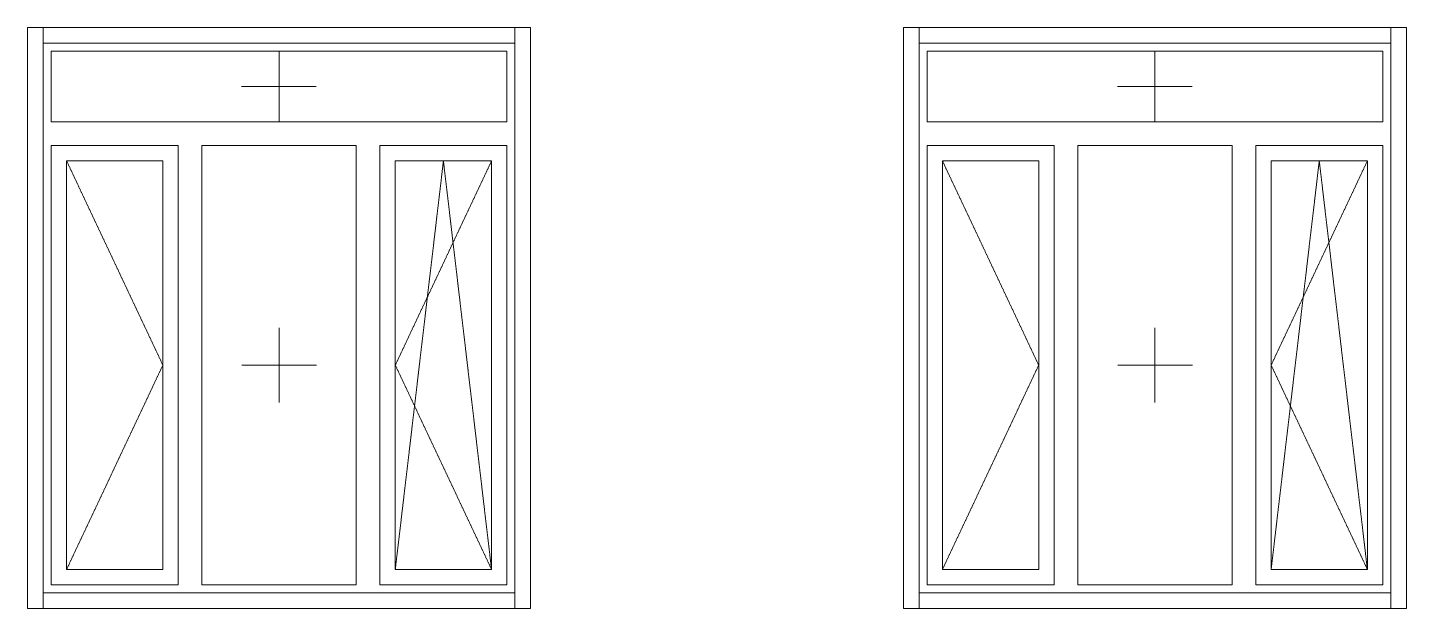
# Model space of a CAD drawing. Header units: millimetres. Extents: x -515342 to 330399, y -224905 to 507333.
# Drawn here: x 316536 to 320949, y 9578 to 11438 of the extents above; entities that cross this region are included whole.
import ezdxf

# ---------------------------------------------------------------- set-up
doc = ezdxf.new("R2010")
doc.units = ezdxf.units.MM
doc.linetypes.add('ASVP_Штриховая_ш2 п1', pattern=[3, 2, -1])
doc.layers.get('0').update_dxf_attribs({"lineweight": 0})
for name, color, linetype, lineweight in [('Витраж', 7, 'Continuous', 0), ('Окна', 7, 'Continuous', 0), ('Окна открывание', 7, 'Continuous', 0)]:
    doc.layers.add(name, color=color, linetype=linetype, lineweight=lineweight)
pattern_1 = [(236.31, (995.8, 1244.6), (-1777.9963, -3556.002), [641.067, -5769.603]), (236.31, (1031.34, 1137.9), (-1777.9963, -3556.002), [384.64, -6026.03]), (236.31, (818, 1137.9), (-1777.9963, -3556.002), [384.64, -6026.03])]

# ---------------------------------------------------------------- blocks, each defined once
blk = doc.blocks.new('Окно_ПВХ_3Створки_1Фрамуга-верх - АР_Окно_ОП_1820_h_х1570_3ст2фр-в-V26-О_АР_Эскиз_Фасад 1-12 копия 1')
at = {"layer": 'Окна открывание'}
h = blk.add_hatch(dxfattribs=at)
h.set_pattern_fill('FP_1', color=256, style=0, pattern_type=2)
h.set_pattern_definition(pattern_1)
h.paths.add_polyline_path([(96573.8, 7586), (97067.8, 7586), (97067.8, 8992), (96573.8, 8992), (96573.8, 7637.4)])
at = {"layer": 'Окна'}
for p, q in [((97549.8, 9294), (96091.8, 9294)), ((96091.8, 9294), (96091.8, 9068)), ((97549.8, 9068), (97549.8, 9294)), ((97549.8, 9068), (96091.8, 9068)), ((96497.8, 8992), (96091.8, 8992)), ((96091.8, 8992), (96091.8, 7586)), ((96497.8, 7586), (96497.8, 8992)), ((97067.8, 8992), (96573.8, 8992)), ((96573.8, 7586), (96573.8, 8992)), ((97067.8, 7586), (97067.8, 8992)), ((97549.8, 8992), (97143.8, 8992)), ((97143.8, 7586), (97143.8, 8992)), ((97549.8, 7586), (97549.8, 8992)), ((96140.8, 8943), (96140.8, 7635)), ((96448.8, 8943), (96140.8, 8943)), ((96448.8, 8943), (96448.8, 7635)), ((97192.8, 8943), (97192.8, 7635)), ((97500.8, 8943), (97192.8, 8943)), ((97500.8, 8943), (97500.8, 7635)), ((96140.8, 7635), (96448.8, 7635)), ((97192.8, 7635), (97500.8, 7635)), ((96091.8, 7586), (96497.8, 7586)), ((96573.8, 7586), (97067.8, 7586)), ((97143.8, 7586), (97549.8, 7586))]:
    blk.add_line(p, q, dxfattribs=at)
at = {"layer": 'Окна открывание', "linetype": 'ASVP_Штриховая_ш2 п1'}
for p, q in [((96820.8, 9068), (96820.8, 9294)), ((96700.8, 9181), (96940.8, 9181)), ((96140.8, 8943), (96448.8, 8289)), ((97346.8, 8943), (97192.8, 7635)), ((97500.8, 8943), (97192.8, 8289)), ((97500.8, 7635), (97346.8, 8943)), ((96820.8, 8169), (96820.8, 8409)), ((96448.8, 8289), (96140.8, 7635)), ((96940.8, 8289), (96700.8, 8289)), ((97192.8, 8289), (97500.8, 7635))]:
    blk.add_line(p, q, dxfattribs=at)
blk = doc.blocks.new('Окно_ПВХ_3Створки_1Фрамуга-верх - АР_Окно_ОП_1820_h_х1570_3ст2фр-в-V27-О_АР_Эскиз_Фасад 1-12 копия 1')
at = {"layer": 'Окна'}
h = blk.add_hatch(dxfattribs=at)
h.set_pattern_fill('FP_1', color=256, style=0, pattern_type=2)
h.set_pattern_definition(pattern_1)
h.paths.add_polyline_path([(93460.2, 7635), (93645.5, 7635), (93645.5, 8943), (93337.5, 8943), (93337.5, 7635)])
for p, q in [((94746.5, 9294), (93288.5, 9294)), ((93288.5, 9294), (93288.5, 9068)), ((94746.5, 9068), (94746.5, 9294)), ((94746.5, 9068), (93288.5, 9068)), ((93694.5, 8992), (93288.5, 8992)), ((93288.5, 8992), (93288.5, 7586)), ((93694.5, 7586), (93694.5, 8992)), ((94264.5, 8992), (93770.5, 8992)), ((93770.5, 7586), (93770.5, 8992)), ((94264.5, 7586), (94264.5, 8992)), ((94746.5, 8992), (94340.5, 8992)), ((94340.5, 7586), (94340.5, 8992)), ((94746.5, 7586), (94746.5, 8992)), ((93337.5, 8943), (93337.5, 7635)), ((93645.5, 8943), (93337.5, 8943)), ((93645.5, 8943), (93645.5, 7635)), ((94389.5, 8943), (94389.5, 7635)), ((94697.5, 8943), (94389.5, 8943)), ((94697.5, 8943), (94697.5, 7635)), ((93337.5, 7635), (93645.5, 7635)), ((94389.5, 7635), (94697.5, 7635)), ((93288.5, 7586), (93694.5, 7586)), ((93770.5, 7586), (94264.5, 7586)), ((94340.5, 7586), (94746.5, 7586))]:
    blk.add_line(p, q, dxfattribs=at)
at = {"layer": 'Окна открывание', "linetype": 'ASVP_Штриховая_ш2 п1'}
for p, q in [((94017.5, 9068), (94017.5, 9294)), ((93897.5, 9181), (94137.5, 9181)), ((93337.5, 8943), (93645.5, 8289)), ((94543.5, 8943), (94389.5, 7635)), ((94697.5, 8943), (94389.5, 8289)), ((94697.5, 7635), (94543.5, 8943)), ((94017.5, 8169), (94017.5, 8409)), ((93645.5, 8289), (93337.5, 7635)), ((94137.5, 8289), (93897.5, 8289)), ((94389.5, 8289), (94697.5, 7635))]:
    blk.add_line(p, q, dxfattribs=at)
blk = doc.blocks.new('Прямоугольный импост - АР_Откос_Металлический_50х330 Белый Правый-9899488-О_АР_Эскиз_Фасад 1-12 копия 1')
at = {"layer": 'Витраж'}
for p, q in [((30162.6, 2570), (30162.6, 2620)), ((31672.6, 2620), (30162.6, 2620)), ((31672.6, 2620), (31672.6, 2570)), ((31672.6, 2570), (30162.6, 2570))]:
    blk.add_line(p, q, dxfattribs=at)
blk = doc.blocks.new('Прямоугольный импост - АР_Откос_Металлический_50х330 Белый Левый-9898756-О_АР_Эскиз_Фасад 1-12 копия 1')
at = {"layer": 'Витраж'}
for p, q in [((30162.6, 760), (30162.6, 810)), ((30162.6, 810), (31672.6, 810)), ((31672.6, 810), (31672.6, 760)), ((30162.6, 760), (31672.6, 760))]:
    blk.add_line(p, q, dxfattribs=at)
blk = doc.blocks.new('Прямоугольный импост - АР_Откос_Металлический_50х330 Белый Правый-9899489-О_АР_Эскиз_Фасад 1-12 копия 1')
at = {"layer": 'Витраж'}
for p, q in [((30112.6, 2620), (30162.6, 2620)), ((30112.6, 2620), (30112.6, 760)), ((30162.6, 2620), (30162.6, 760)), ((30162.6, 760), (30112.6, 760))]:
    blk.add_line(p, q, dxfattribs=at)
blk = doc.blocks.new('Прямоугольный импост - АР_Откос_Металлический_50х330 Белый Левый-9898757-О_АР_Эскиз_Фасад 1-12 копия 1')
at = {"layer": 'Витраж'}
for p, q in [((31672.6, 2620), (31722.6, 2620)), ((31672.6, 760), (31672.6, 2620)), ((31722.6, 760), (31722.6, 2620)), ((31722.6, 760), (31672.6, 760))]:
    blk.add_line(p, q, dxfattribs=at)
blk = doc.blocks.new('СД_Люблино_Фасады_rvt-1-О_АР_Эскиз_Фасад 1-12 копия 1')
at = {"layer": 'Витраж', "lineweight": 9}
for name, p in [('Прямоугольный импост - АР_Откос_Металлический_50х330 Белый Правый-9899489-О_АР_Эскиз_Фасад 1-12 копия 1', (63100, 6750)), ('Прямоугольный импост - АР_Откос_Металлический_50х330 Белый Правый-9899488-О_АР_Эскиз_Фасад 1-12 копия 1', (63100, 6750)), ('Прямоугольный импост - АР_Откос_Металлический_50х330 Белый Левый-9898757-О_АР_Эскиз_Фасад 1-12 копия 1', (63100, 6750)), ('Прямоугольный импост - АР_Откос_Металлический_50х330 Белый Правый-9899489-О_АР_Эскиз_Фасад 1-12 копия 1', (65903.2, 6750)), ('Прямоугольный импост - АР_Откос_Металлический_50х330 Белый Правый-9899488-О_АР_Эскиз_Фасад 1-12 копия 1', (65903.2, 6750)), ('Прямоугольный импост - АР_Откос_Металлический_50х330 Белый Левый-9898757-О_АР_Эскиз_Фасад 1-12 копия 1', (65903.2, 6750)), ('Прямоугольный импост - АР_Откос_Металлический_50х330 Белый Левый-9898756-О_АР_Эскиз_Фасад 1-12 копия 1', (63100, 6750)), ('Прямоугольный импост - АР_Откос_Металлический_50х330 Белый Левый-9898756-О_АР_Эскиз_Фасад 1-12 копия 1', (65903.2, 6750))]:
    blk.add_blockref(name, p, dxfattribs=at)
at = {"layer": 'Окна', "lineweight": 9}
for name in ['Окно_ПВХ_3Створки_1Фрамуга-верх - АР_Окно_ОП_1820_h_х1570_3ст2фр-в-V27-О_АР_Эскиз_Фасад 1-12 копия 1', 'Окно_ПВХ_3Створки_1Фрамуга-верх - АР_Окно_ОП_1820_h_х1570_3ст2фр-в-V26-О_АР_Эскиз_Фасад 1-12 копия 1']:
    blk.add_blockref(name, (0, 0), dxfattribs=at)

msp = doc.modelspace()

# ---------------------------------------------------------------- block references
msp.add_blockref('СД_Люблино_Фасады_rvt-1-О_АР_Эскиз_Фасад 1-12 копия 1', (223323.3997, 2067.7355))

doc.saveas('drawing.dxf')
